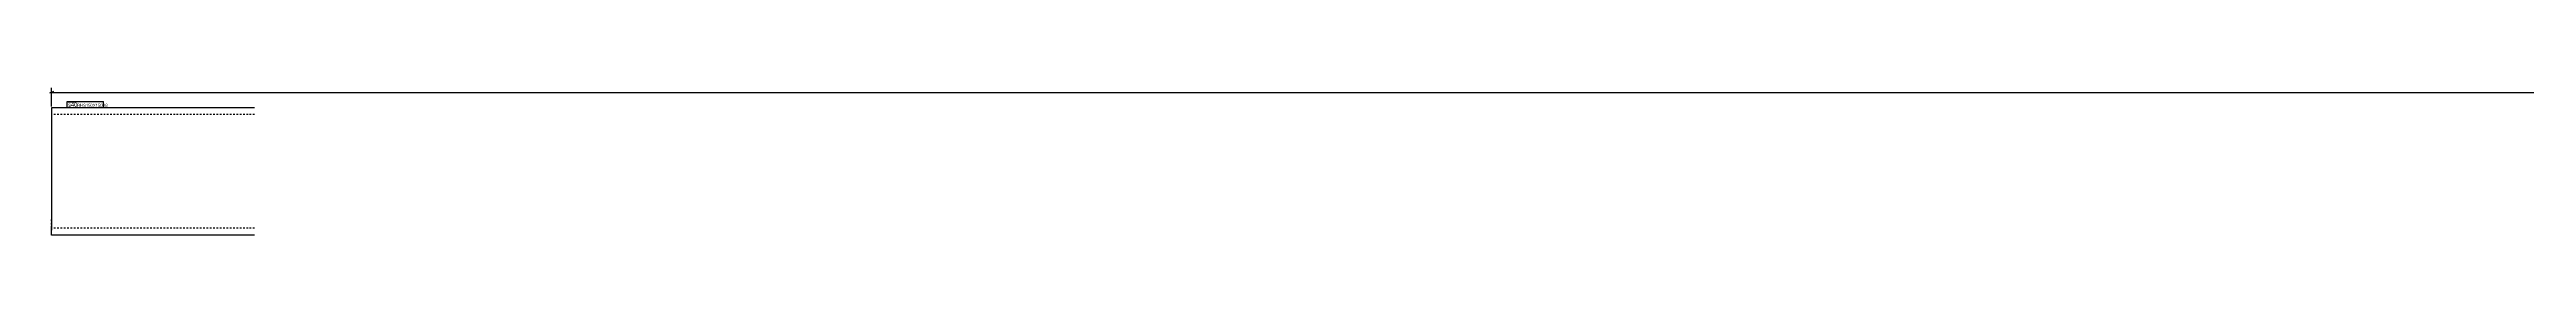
# Model space of a CAD drawing. Header units: millimetres. Extents: x 4 to 5857, y 3 to 225.
# Drawn here: x 4 to 2931, y 48 to 221 of the extents above; entities that cross this region are included whole.
import ezdxf

# ---------------------------------------------------------------- set-up
doc = ezdxf.new("R2010")
doc.units = ezdxf.units.MM
doc.linetypes.add('DXK_LINE_DOT2', pattern=[3.9198, 1.9599, -1.9599])
for name, color, linetype in [('MÅLSÆTNING', 7, 'Continuous'), ('STÅL', 7, 'Continuous'), ('TEKST', 7, 'Continuous')]:
    doc.layers.add(name, color=color, linetype=linetype)
doc.styles.add('Arial Narrow', font='ARIALN.TTF', dxfattribs={"height": 0.2})

msp = doc.modelspace()

# ---------------------------------------------------------------- linework, layer by layer
at = {"layer": 'MÅLSÆTNING', "color": 7, "linetype": 'Continuous'}
for p, q in [((9, 216.9), (4.5, 215.1)), ((6.8, 199.5), (6.8, 221.3)), ((6.8, 216), (5854.6, 216))]:
    msp.add_line(p, q, dxfattribs=at)
at = {"layer": 'STÅL', "color": 2, "linetype": 'Continuous'}
for p, q in [((246.8, 198), (6.8, 198)), ((6.8, 198), (6.8, 68)), ((6.8, 68), (6.8, 53.8)), ((6.8, 48), (6.8, 53.8)), ((246.8, 48), (6.8, 48))]:
    msp.add_line(p, q, dxfattribs=at)
at = {"layer": 'STÅL', "color": 7, "linetype": 'DXK_LINE_DOT2'}
for p, q in [((246.8, 190), (6.8, 190)), ((6.8, 185.6), (6.8, 178)), ((6.8, 60.3), (6.8, 68)), ((6.8, 56.9), (6.8, 60.3)), ((6.8, 56), (6.8, 56.9)), ((246.8, 56), (6.8, 56)), ((6.8, 53.8), (6.8, 56))]:
    msp.add_line(p, q, dxfattribs=at)

# ---------------------------------------------------------------- next in the draw order: wipeouts: each hides what was drawn before it
at = {"color": 0}
msp.add_wipeout([(35.5, 199), (35.5, 204.3), (26.3, 204.3), (26.3, 199)], dxfattribs=at).dxf.layer = 'TEKST'

# ---------------------------------------------------------------- next in the draw order: wipeouts: each hides what was drawn before it
msp.add_wipeout([(35.5, 199), (35.5, 204.3), (26.3, 204.3), (26.3, 199)], dxfattribs=at).dxf.layer = 'TEKST'

# ---------------------------------------------------------------- next in the draw order: wipeouts: each hides what was drawn before it
msp.add_wipeout([(67.2, 199), (67.2, 202.8), (37.1, 202.8), (37.1, 199)], dxfattribs=at).dxf.layer = 'TEKST'

# ---------------------------------------------------------------- next in the draw order: wipeouts: each hides what was drawn before it
msp.add_wipeout([(67.2, 199), (67.2, 202.8), (37.1, 202.8), (37.1, 199)], dxfattribs=at).dxf.layer = 'TEKST'

# ---------------------------------------------------------------- next in the draw order: linework, layer by layer
at = {"layer": 'TEKST', "color": 7, "linetype": 'Continuous'}
for p, q in [((25.4, 205.2), (68.1, 205.2)), ((25.4, 198.1), (25.4, 205.2)), ((68.1, 198.1), (68.1, 205.2)), ((25.4, 198.1), (68.1, 198.1))]:
    msp.add_line(p, q, dxfattribs=at)

# ---------------------------------------------------------------- next in the draw order: texts
at = {"layer": 'TEKST', "color": 3, "style": 'Arial Narrow'}
for s, height, p in [('s40', 5.01, (26.3, 199)), ('RHS150X150X8', 3.579, (37.1, 199))]:
    msp.add_text(s, height=height, dxfattribs=at).set_placement(p)

doc.saveas('drawing.dxf')
